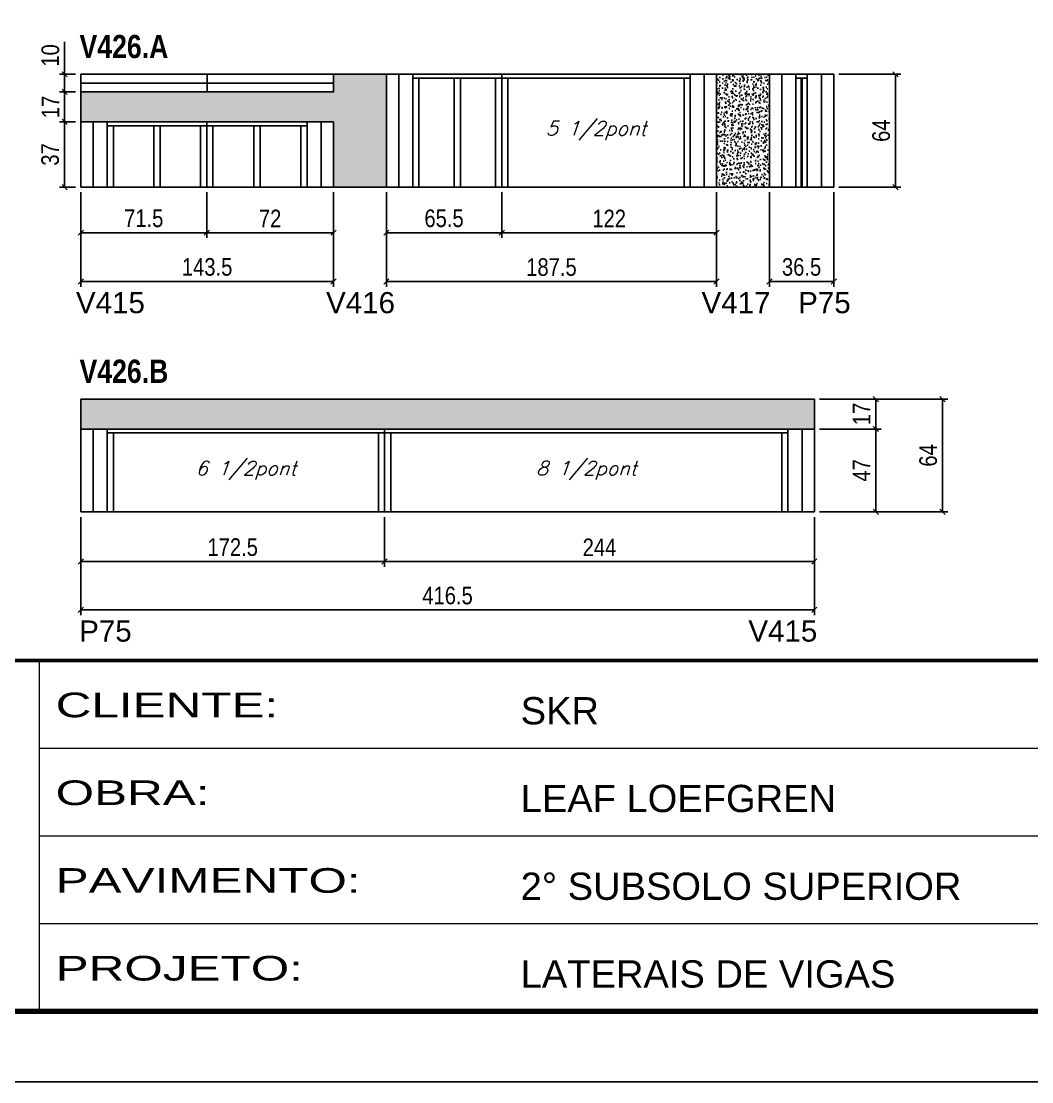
# Model space of a CAD drawing. Extents: x 3309 to 9590, y -2522 to 15424.
# Drawn here: x 6908 to 7482, y 7815 to 8417 of the extents above; entities that cross this region are included whole.
import ezdxf

# ---------------------------------------------------------------- set-up
doc = ezdxf.new("R2010")
doc.units = 0
doc.linetypes.add('CONTINUO', pattern=[0])
doc.linetypes.add('DASHED', pattern=[0.75, 0.5, -0.25])
for name, color, linetype in [('5', 5, 'Continuous'), ('COTA', 241, 'Continuous'), ('NOMENCLATURA', 7, 'Continuous'), ('Painéis', 200, 'Continuous'), ('SARR_2.2x10', 60, 'Continuous'), ('SARR_2.2x7', 40, 'Continuous'), ('SARR_3.5x7', 81, 'Continuous'), ('texto', 7, 'Continuous')]:
    doc.layers.add(name, color=color, linetype=linetype)
doc.layers.add('Folhas', color=255, linetype='Continuous', lineweight=9)
doc.layers.add('SARRAFO DE PRESSAO', color=251, linetype='DASHED', lineweight=9)
doc.layers.add('Laje_Perimetro', color=7, linetype='Continuous', plot=False)
doc.styles.add('ARIAL', font='arial.ttf')
doc.styles.add('COTA TECNICA', font='techl___.ttf', dxfattribs={"height": 10})
doc.styles.add('Romans', font='romans.shx')
doc.styles.get("Standard").update_dxf_attribs({"font": 'arial.ttf'})
doc.styles.add('TECNICA', font='techb___.ttf', dxfattribs={"height": 10})
doc.styles.add('Tecnologia', font='')
doc.styles.get('Tecnologia').set_extended_font_data('Forgotten Futurist')
doc.dimstyles.new('PAINEL', dxfattribs={"dimtxt": 10, "dimasz": 3, "dimexe": 3, "dimexo": 3, "dimgap": 3, "dimtad": 1, "dimdec": 1, "dimzin": 12, "dimdsep": 46, "dimtxsty": 'COTA TECNICA', "dimblk1": 'OBLIQUE', "dimblk2": 'OBLIQUE', "dimsah": 1, "dimcen": 0.9, "dimclrd": 4, "dimclre": 4, "dimclrt": 240, "dimadec": 1, "dimazin": 3, "dimtfac": 1, "dimtdec": 1, "dimtmove": 0, "dimatfit": 3, "dimfxl": 1, "dimtolj": 1, "dimtzin": 12, "dimarcsym": 0})

# ---------------------------------------------------------------- blocks, each defined once
blk = doc.blocks.new('9999999999')
at = {"color": 30, "linetype": 'CONTINUO'}
for p, q in [((98564.56, 34230.21), (98564.56, 34429.45)), ((98564.56, 34379.64), (99583.98, 34379.64)), ((98564.56, 34329.83), (99487.98, 34329.83)), ((98564.56, 34280.02), (99487.98, 34280.02))]:
    blk.add_line(p, q, dxfattribs=at)
at = {"color": 30, "linetype": 'CONTINUO', "const_width": 2}
blk.add_lwpolyline([(99583.98, 34230.21), (99583.98, 34414.45, 0.414214), (99568.98, 34429.45), (98228.98, 34429.45, 0.414214), (98213.98, 34414.45), (98213.98, 34245.21, 0.414214), (98228.98, 34230.21), (99583.98, 34230.21)], format="xyb", dxfattribs=at)
at = {"layer": 'Folhas'}
blk.add_lwpolyline([(98138.98, 34190.21), (99623.98, 34190.21), (99623.98, 35240.21), (98138.98, 35240.21)], close=True, dxfattribs=at)
at = {"layer": 'Folhas', "color": 30, "const_width": 3}
blk.add_lwpolyline([(98213.98, 34230.21), (99583.98, 34230.21), (99583.98, 35200.21), (98213.98, 35200.21)], close=True, dxfattribs=at)
at = {"color": 7, "linetype": 'Continuous', "ltscale": 5, "style": 'ARIAL'}
for s, height, p in [('SKR', 15.483, (98837.68, 34393.13)), ('LEAF LOEFGREN', 15.4829, (98837.68, 34343.32)), ('2° SUBSOLO SUPERIOR', 15.4829, (98837.68, 34293.51)), ('LATERAIS DE VIGAS', 15.4829, (98837.68, 34243.7))]:
    blk.add_text(s, height=height, dxfattribs=at).set_placement(p)
at = {"layer": 'Folhas', "color": 7, "style": 'Tecnologia', "width": 1.5}
for s, p in [('CLIENTE:', (98573.65, 34397.17)), ('OBRA:', (98573.65, 34347.31)), ('PAVIMENTO:', (98573.65, 34297.5)), ('PROJETO:', (98573.65, 34247.69))]:
    blk.add_text(s, height=14, dxfattribs=at).set_placement(p)
blk = doc.blocks.new('_Oblique')
at = {"color": 0, "linetype": 'ByBlock', "lineweight": -2}
blk.add_line((-0.5, -0.5), (0.5, 0.5), dxfattribs=at)
blk = doc.blocks.new('*D1445')
at = {"layer": 'COTA', "color": 4, "linetype": 'ByBlock', "lineweight": -2, "transparency": 16777216}
for p, q in [((7115.31, 8320), (7115.31, 8294.09)), ((7180.81, 8320), (7180.81, 8294.09)), ((7115.31, 8297.09), (7180.81, 8297.09))]:
    blk.add_line(p, q, dxfattribs=at)
at = {"layer": 'Defpoints', "color": 0, "linetype": 'ByBlock', "transparency": 16777216}
for p in [(7115.31, 8323), (7180.81, 8323), (7180.81, 8297.09)]:
    blk.add_point(p, dxfattribs=at)
at = {"layer": 'COTA', "color": 4, "linetype": 'ByBlock', "lineweight": -2, "transparency": 16777216, "xscale": 3, "yscale": 3, "zscale": 3, "rotation": 180}
blk.add_blockref('_Oblique', (7115.31, 8297.09), dxfattribs=at)
at = {"layer": 'COTA', "color": 4, "linetype": 'ByBlock', "lineweight": -2, "transparency": 16777216, "xscale": 3, "yscale": 3, "zscale": 3}
blk.add_blockref('_Oblique', (7180.81, 8297.09), dxfattribs=at)
at = {"layer": 'COTA', "color": 240, "linetype": 'ByBlock', "transparency": 16777216, "insert": (7148.06, 8305.2), "char_height": 10, "attachment_point": 5, "style": 'COTA TECNICA'}
blk.add_mtext('\\A1;65.5', dxfattribs=at)
blk = doc.blocks.new('*D1446')
at = {"layer": 'COTA', "color": 4, "linetype": 'ByBlock', "lineweight": -2, "transparency": 16777216}
for p, q in [((7180.81, 8320), (7180.81, 8294.09)), ((7302.81, 8320), (7302.81, 8294.09)), ((7180.81, 8297.09), (7302.81, 8297.09))]:
    blk.add_line(p, q, dxfattribs=at)
at = {"layer": 'Defpoints', "color": 0, "linetype": 'ByBlock', "transparency": 16777216}
for p in [(7180.81, 8323), (7302.81, 8323), (7302.81, 8297.09)]:
    blk.add_point(p, dxfattribs=at)
at = {"layer": 'COTA', "color": 4, "linetype": 'ByBlock', "lineweight": -2, "transparency": 16777216, "xscale": 3, "yscale": 3, "zscale": 3, "rotation": 180}
blk.add_blockref('_Oblique', (7180.81, 8297.09), dxfattribs=at)
at = {"layer": 'COTA', "color": 4, "linetype": 'ByBlock', "lineweight": -2, "transparency": 16777216, "xscale": 3, "yscale": 3, "zscale": 3}
blk.add_blockref('_Oblique', (7302.81, 8297.09), dxfattribs=at)
at = {"layer": 'COTA', "color": 240, "linetype": 'ByBlock', "transparency": 16777216, "insert": (7241.81, 8305.14), "char_height": 10, "attachment_point": 5, "style": 'COTA TECNICA'}
blk.add_mtext('\\A1;122', dxfattribs=at)
blk = doc.blocks.new('*D1449')
at = {"layer": 'COTA', "color": 4, "linetype": 'ByBlock', "lineweight": -2, "transparency": 16777216}
for p, q in [((7115.31, 8320), (7115.31, 8266.38)), ((7302.81, 8320), (7302.81, 8266.38)), ((7115.31, 8269.38), (7302.81, 8269.38))]:
    blk.add_line(p, q, dxfattribs=at)
at = {"layer": 'Defpoints', "color": 0, "linetype": 'ByBlock', "transparency": 16777216}
for p in [(7115.31, 8323), (7302.81, 8323), (7302.81, 8269.38)]:
    blk.add_point(p, dxfattribs=at)
at = {"layer": 'COTA', "color": 4, "linetype": 'ByBlock', "lineweight": -2, "transparency": 16777216, "xscale": 3, "yscale": 3, "zscale": 3, "rotation": 180}
blk.add_blockref('_Oblique', (7115.31, 8269.38), dxfattribs=at)
at = {"layer": 'COTA', "color": 4, "linetype": 'ByBlock', "lineweight": -2, "transparency": 16777216, "xscale": 3, "yscale": 3, "zscale": 3}
blk.add_blockref('_Oblique', (7302.81, 8269.38), dxfattribs=at)
at = {"layer": 'COTA', "color": 240, "linetype": 'ByBlock', "transparency": 16777216, "insert": (7209.06, 8277.51), "char_height": 10, "attachment_point": 5, "style": 'COTA TECNICA'}
blk.add_mtext('\\A1;187.5', dxfattribs=at)
blk = doc.blocks.new('*D1454')
at = {"layer": 'COTA', "color": 4, "linetype": 'ByBlock', "lineweight": -2, "transparency": 16777216}
for p, q in [((7332.81, 8320), (7332.81, 8266.38)), ((7369.31, 8320), (7369.31, 8266.38)), ((7332.81, 8269.38), (7369.31, 8269.38))]:
    blk.add_line(p, q, dxfattribs=at)
at = {"layer": 'Defpoints', "color": 0, "linetype": 'ByBlock', "transparency": 16777216}
for p in [(7332.81, 8323), (7369.31, 8323), (7369.31, 8269.38)]:
    blk.add_point(p, dxfattribs=at)
at = {"layer": 'COTA', "color": 4, "linetype": 'ByBlock', "lineweight": -2, "transparency": 16777216, "xscale": 3, "yscale": 3, "zscale": 3, "rotation": 180}
blk.add_blockref('_Oblique', (7332.81, 8269.38), dxfattribs=at)
at = {"layer": 'COTA', "color": 4, "linetype": 'ByBlock', "lineweight": -2, "transparency": 16777216, "xscale": 3, "yscale": 3, "zscale": 3}
blk.add_blockref('_Oblique', (7369.31, 8269.38), dxfattribs=at)
at = {"layer": 'COTA', "color": 240, "linetype": 'ByBlock', "transparency": 16777216, "insert": (7351.06, 8277.6), "char_height": 10, "attachment_point": 5, "style": 'COTA TECNICA'}
blk.add_mtext('\\A1;36.5', dxfattribs=at)
blk = doc.blocks.new('*D1447')
at = {"layer": 'COTA', "color": 4, "linetype": 'ByBlock', "lineweight": -2, "transparency": 16777216}
for p, q in [((6941.81, 8320), (6941.81, 8294.09)), ((7013.31, 8320), (7013.31, 8294.09)), ((6941.81, 8297.09), (7013.31, 8297.09))]:
    blk.add_line(p, q, dxfattribs=at)
at = {"layer": 'Defpoints', "color": 0, "linetype": 'ByBlock', "transparency": 16777216}
for p in [(6941.81, 8323), (7013.31, 8323), (7013.31, 8297.09)]:
    blk.add_point(p, dxfattribs=at)
at = {"layer": 'COTA', "color": 4, "linetype": 'ByBlock', "lineweight": -2, "transparency": 16777216, "xscale": 3, "yscale": 3, "zscale": 3, "rotation": 180}
blk.add_blockref('_Oblique', (6941.81, 8297.09), dxfattribs=at)
at = {"layer": 'COTA', "color": 4, "linetype": 'ByBlock', "lineweight": -2, "transparency": 16777216, "xscale": 3, "yscale": 3, "zscale": 3}
blk.add_blockref('_Oblique', (7013.31, 8297.09), dxfattribs=at)
at = {"layer": 'COTA', "color": 240, "linetype": 'ByBlock', "transparency": 16777216, "insert": (6977.56, 8305.2), "char_height": 10, "attachment_point": 5, "style": 'COTA TECNICA'}
blk.add_mtext('\\A1;71.5', dxfattribs=at)
blk = doc.blocks.new('*D1448')
at = {"layer": 'COTA', "color": 4, "linetype": 'ByBlock', "lineweight": -2, "transparency": 16777216}
for p, q in [((7013.31, 8320), (7013.31, 8294.09)), ((7085.31, 8320), (7085.31, 8294.09)), ((7013.31, 8297.09), (7085.31, 8297.09))]:
    blk.add_line(p, q, dxfattribs=at)
at = {"layer": 'Defpoints', "color": 0, "linetype": 'ByBlock', "transparency": 16777216}
for p in [(7013.31, 8323), (7085.31, 8323), (7085.31, 8297.09)]:
    blk.add_point(p, dxfattribs=at)
at = {"layer": 'COTA', "color": 4, "linetype": 'ByBlock', "lineweight": -2, "transparency": 16777216, "xscale": 3, "yscale": 3, "zscale": 3, "rotation": 180}
blk.add_blockref('_Oblique', (7013.31, 8297.09), dxfattribs=at)
at = {"layer": 'COTA', "color": 4, "linetype": 'ByBlock', "lineweight": -2, "transparency": 16777216, "xscale": 3, "yscale": 3, "zscale": 3}
blk.add_blockref('_Oblique', (7085.31, 8297.09), dxfattribs=at)
at = {"layer": 'COTA', "color": 240, "linetype": 'ByBlock', "transparency": 16777216, "insert": (7049.31, 8305.16), "char_height": 10, "attachment_point": 5, "style": 'COTA TECNICA'}
blk.add_mtext('\\A1;72', dxfattribs=at)
blk = doc.blocks.new('*D1453')
at = {"layer": 'COTA', "color": 4, "linetype": 'ByBlock', "lineweight": -2, "transparency": 16777216}
for p, q in [((6941.81, 8320), (6941.81, 8266.38)), ((7085.31, 8320), (7085.31, 8266.38)), ((6941.81, 8269.38), (7085.31, 8269.38))]:
    blk.add_line(p, q, dxfattribs=at)
at = {"layer": 'Defpoints', "color": 0, "linetype": 'ByBlock', "transparency": 16777216}
for p in [(6941.81, 8323), (7085.31, 8323), (7085.31, 8269.38)]:
    blk.add_point(p, dxfattribs=at)
at = {"layer": 'COTA', "color": 4, "linetype": 'ByBlock', "lineweight": -2, "transparency": 16777216, "xscale": 3, "yscale": 3, "zscale": 3, "rotation": 180}
blk.add_blockref('_Oblique', (6941.81, 8269.38), dxfattribs=at)
at = {"layer": 'COTA', "color": 4, "linetype": 'ByBlock', "lineweight": -2, "transparency": 16777216, "xscale": 3, "yscale": 3, "zscale": 3}
blk.add_blockref('_Oblique', (7085.31, 8269.38), dxfattribs=at)
at = {"layer": 'COTA', "color": 240, "linetype": 'ByBlock', "transparency": 16777216, "insert": (7013.56, 8277.6), "char_height": 10, "attachment_point": 5, "style": 'COTA TECNICA'}
blk.add_mtext('\\A1;143.5', dxfattribs=at)
blk = doc.blocks.new('*D1450')
at = {"layer": 'COTA', "color": 4, "lineweight": -2, "transparency": 16777216}
for p, q in [((6938.81, 8360), (6929.66, 8360)), ((6932.66, 8360), (6932.66, 8323)), ((6938.81, 8323), (6929.66, 8323))]:
    blk.add_line(p, q, dxfattribs=at)
at = {"layer": 'Defpoints', "color": 0, "transparency": 16777216}
for p in [(6941.81, 8360, 0), (6932.66, 8323), (6941.81, 8323, 0)]:
    blk.add_point(p, dxfattribs=at)
at = {"layer": 'COTA', "color": 4, "lineweight": -2, "transparency": 16777216, "xscale": 3, "yscale": 3, "zscale": 3}
for p, rotation in [((6932.66, 8360), 90), ((6932.66, 8323), 270)]:
    blk.add_blockref('_Oblique', p, dxfattribs=dict(at, rotation=rotation))
at = {"layer": 'COTA', "color": 240, "transparency": 16777216, "insert": (6924.44, 8341.5), "char_height": 10, "attachment_point": 5, "rotation": 90, "style": 'COTA TECNICA'}
blk.add_mtext('\\A1;37', dxfattribs=at)
blk = doc.blocks.new('*D1451')
at = {"layer": 'COTA', "color": 4, "lineweight": -2, "transparency": 16777216}
for p, q in [((6938.81, 8377), (6929.66, 8377)), ((6932.66, 8360), (6932.66, 8377)), ((6938.81, 8360), (6929.66, 8360))]:
    blk.add_line(p, q, dxfattribs=at)
at = {"layer": 'Defpoints', "color": 0, "transparency": 16777216}
for p in [(6932.66, 8377), (6941.81, 8377, 0), (6941.81, 8360, 0)]:
    blk.add_point(p, dxfattribs=at)
at = {"layer": 'COTA', "color": 4, "lineweight": -2, "transparency": 16777216, "xscale": 3, "yscale": 3, "zscale": 3}
for p, rotation in [((6932.66, 8377), 90), ((6932.66, 8360), 270)]:
    blk.add_blockref('_Oblique', p, dxfattribs=dict(at, rotation=rotation))
at = {"layer": 'COTA', "color": 240, "transparency": 16777216, "insert": (6924.59, 8368.5), "char_height": 10, "attachment_point": 5, "rotation": 90, "style": 'COTA TECNICA'}
blk.add_mtext('\\A1;17', dxfattribs=at)
blk = doc.blocks.new('*D1452')
at = {"layer": 'COTA', "color": 4, "lineweight": -2, "transparency": 16777216}
for p, q in [((6932.66, 8387), (6932.66, 8405.43)), ((6938.81, 8387), (6929.66, 8387)), ((6932.66, 8377), (6932.66, 8387)), ((6938.81, 8377), (6929.66, 8377))]:
    blk.add_line(p, q, dxfattribs=at)
at = {"layer": 'Defpoints', "color": 0, "transparency": 16777216}
for p in [(6932.66, 8387), (6941.81, 8387, 0), (6941.81, 8377, 0)]:
    blk.add_point(p, dxfattribs=at)
at = {"layer": 'COTA', "color": 4, "lineweight": -2, "transparency": 16777216, "xscale": 3, "yscale": 3, "zscale": 3}
for p, rotation in [((6932.66, 8387), 90), ((6932.66, 8377), 270)]:
    blk.add_blockref('_Oblique', p, dxfattribs=dict(at, rotation=rotation))
at = {"layer": 'COTA', "color": 240, "transparency": 16777216, "insert": (6924.56, 8397.72), "char_height": 10, "attachment_point": 5, "rotation": 90, "style": 'COTA TECNICA'}
blk.add_mtext('\\A1;10', dxfattribs=at)
blk = doc.blocks.new('*D1455')
at = {"layer": 'COTA', "color": 4, "lineweight": -2, "transparency": 16777216}
for p, q in [((7372.31, 8387), (7407.38, 8387)), ((7404.38, 8387), (7404.38, 8323)), ((7372.31, 8323), (7407.38, 8323))]:
    blk.add_line(p, q, dxfattribs=at)
at = {"layer": 'Defpoints', "color": 0, "transparency": 16777216}
for p in [(7369.31, 8387, 0), (7369.31, 8323, 0), (7404.38, 8323)]:
    blk.add_point(p, dxfattribs=at)
at = {"layer": 'COTA', "color": 4, "lineweight": -2, "transparency": 16777216, "xscale": 3, "yscale": 3, "zscale": 3}
for p, rotation in [((7404.38, 8387), 90), ((7404.38, 8323), 270)]:
    blk.add_blockref('_Oblique', p, dxfattribs=dict(at, rotation=rotation))
at = {"layer": 'COTA', "color": 240, "transparency": 16777216, "insert": (7396.28, 8355), "char_height": 10, "attachment_point": 5, "rotation": 90, "style": 'COTA TECNICA'}
blk.add_mtext('\\A1;64', dxfattribs=at)
blk = doc.blocks.new('*D1457')
at = {"layer": 'COTA', "color": 4, "lineweight": -2, "transparency": 16777216}
for p, q in [((6941.81, 8135.62), (6941.81, 8107.38)), ((7114.31, 8135.62), (7114.31, 8107.38)), ((6941.81, 8110.38), (7114.31, 8110.38))]:
    blk.add_line(p, q, dxfattribs=at)
at = {"layer": 'Defpoints', "color": 0, "transparency": 16777216}
for p in [(6941.81, 8138.62, 0), (7114.31, 8138.62, 0), (7114.31, 8110.38)]:
    blk.add_point(p, dxfattribs=at)
at = {"layer": 'COTA', "color": 4, "lineweight": -2, "transparency": 16777216, "xscale": 3, "yscale": 3, "zscale": 3, "rotation": 180}
blk.add_blockref('_Oblique', (6941.81, 8110.38), dxfattribs=at)
at = {"layer": 'COTA', "color": 4, "lineweight": -2, "transparency": 16777216, "xscale": 3, "yscale": 3, "zscale": 3}
blk.add_blockref('_Oblique', (7114.31, 8110.38), dxfattribs=at)
at = {"layer": 'COTA', "color": 240, "transparency": 16777216, "insert": (7028.06, 8118.49), "char_height": 10, "attachment_point": 5, "style": 'COTA TECNICA'}
blk.add_mtext('\\A1;172.5', dxfattribs=at)
blk = doc.blocks.new('*D1458')
at = {"layer": 'COTA', "color": 4, "lineweight": -2, "transparency": 16777216}
for p, q in [((7114.31, 8135.62), (7114.31, 8107.38)), ((7358.31, 8135.62), (7358.31, 8107.38)), ((7114.31, 8110.38), (7358.31, 8110.38))]:
    blk.add_line(p, q, dxfattribs=at)
at = {"layer": 'Defpoints', "color": 0, "transparency": 16777216}
for p in [(7114.31, 8138.62, 0), (7358.31, 8138.62, 0), (7358.31, 8110.38)]:
    blk.add_point(p, dxfattribs=at)
at = {"layer": 'COTA', "color": 4, "lineweight": -2, "transparency": 16777216, "xscale": 3, "yscale": 3, "zscale": 3, "rotation": 180}
blk.add_blockref('_Oblique', (7114.31, 8110.38), dxfattribs=at)
at = {"layer": 'COTA', "color": 4, "lineweight": -2, "transparency": 16777216, "xscale": 3, "yscale": 3, "zscale": 3}
blk.add_blockref('_Oblique', (7358.31, 8110.38), dxfattribs=at)
at = {"layer": 'COTA', "color": 240, "transparency": 16777216, "insert": (7236.31, 8118.45), "char_height": 10, "attachment_point": 5, "style": 'COTA TECNICA'}
blk.add_mtext('\\A1;244', dxfattribs=at)
blk = doc.blocks.new('*D1456')
at = {"layer": 'COTA', "color": 4, "lineweight": -2, "transparency": 16777216}
for p, q in [((6941.81, 8135.62), (6941.81, 8079.91)), ((7358.31, 8135.62), (7358.31, 8079.91)), ((6941.81, 8082.91), (7358.31, 8082.91))]:
    blk.add_line(p, q, dxfattribs=at)
at = {"layer": 'Defpoints', "color": 0, "transparency": 16777216}
for p in [(6941.81, 8138.62), (7358.31, 8138.62, 0), (7358.31, 8082.91)]:
    blk.add_point(p, dxfattribs=at)
at = {"layer": 'COTA', "color": 4, "lineweight": -2, "transparency": 16777216, "xscale": 3, "yscale": 3, "zscale": 3, "rotation": 180}
blk.add_blockref('_Oblique', (6941.81, 8082.91), dxfattribs=at)
at = {"layer": 'COTA', "color": 4, "lineweight": -2, "transparency": 16777216, "xscale": 3, "yscale": 3, "zscale": 3}
blk.add_blockref('_Oblique', (7358.31, 8082.91), dxfattribs=at)
at = {"layer": 'COTA', "color": 240, "transparency": 16777216, "insert": (7150.06, 8091.02), "char_height": 10, "attachment_point": 5, "style": 'COTA TECNICA'}
blk.add_mtext('\\A1;416.5', dxfattribs=at)
blk = doc.blocks.new('*D1459')
at = {"layer": 'COTA', "color": 4, "lineweight": -2, "transparency": 16777216}
for p, q in [((7361.31, 8185.62), (7396.24, 8185.62)), ((7393.24, 8185.62), (7393.24, 8138.62)), ((7361.31, 8138.62), (7396.24, 8138.62))]:
    blk.add_line(p, q, dxfattribs=at)
at = {"layer": 'Defpoints', "color": 0, "transparency": 16777216}
for p in [(7358.31, 8185.62, 0), (7358.31, 8138.62, 0), (7393.24, 8138.62)]:
    blk.add_point(p, dxfattribs=at)
at = {"layer": 'COTA', "color": 4, "lineweight": -2, "transparency": 16777216, "xscale": 3, "yscale": 3, "zscale": 3}
for p, rotation in [((7393.24, 8185.62), 90), ((7393.24, 8138.62), 270)]:
    blk.add_blockref('_Oblique', p, dxfattribs=dict(at, rotation=rotation))
at = {"layer": 'COTA', "color": 240, "transparency": 16777216, "insert": (7385.16, 8162.12), "char_height": 10, "attachment_point": 5, "rotation": 90, "style": 'COTA TECNICA'}
blk.add_mtext('\\A1;47', dxfattribs=at)
blk = doc.blocks.new('*D1460')
at = {"layer": 'COTA', "color": 4, "lineweight": -2, "transparency": 16777216}
for p, q in [((7361.31, 8202.62), (7396.24, 8202.62)), ((7393.24, 8185.62), (7393.24, 8202.62)), ((7361.31, 8185.62), (7396.24, 8185.62))]:
    blk.add_line(p, q, dxfattribs=at)
at = {"layer": 'Defpoints', "color": 0, "transparency": 16777216}
for p in [(7358.31, 8202.62, 0), (7393.24, 8202.62), (7358.31, 8185.62, 0)]:
    blk.add_point(p, dxfattribs=at)
at = {"layer": 'COTA', "color": 4, "lineweight": -2, "transparency": 16777216, "xscale": 3, "yscale": 3, "zscale": 3}
for p, rotation in [((7393.24, 8202.62), 90), ((7393.24, 8185.62), 270)]:
    blk.add_blockref('_Oblique', p, dxfattribs=dict(at, rotation=rotation))
at = {"layer": 'COTA', "color": 240, "transparency": 16777216, "insert": (7385.16, 8194.12), "char_height": 10, "attachment_point": 5, "rotation": 90, "style": 'COTA TECNICA'}
blk.add_mtext('\\A1;17', dxfattribs=at)
blk = doc.blocks.new('*D1461')
at = {"layer": 'COTA', "color": 4, "lineweight": -2, "transparency": 16777216}
for p, q in [((7361.31, 8202.62), (7434.08, 8202.62)), ((7431.08, 8138.62), (7431.08, 8202.62)), ((7361.31, 8138.62), (7434.08, 8138.62))]:
    blk.add_line(p, q, dxfattribs=at)
at = {"layer": 'Defpoints', "color": 0, "transparency": 16777216}
for p in [(7358.31, 8202.62, 0), (7431.08, 8202.62), (7358.31, 8138.62, 0)]:
    blk.add_point(p, dxfattribs=at)
at = {"layer": 'COTA', "color": 4, "lineweight": -2, "transparency": 16777216, "xscale": 3, "yscale": 3, "zscale": 3}
for p, rotation in [((7431.08, 8202.62), 90), ((7431.08, 8138.62), 270)]:
    blk.add_blockref('_Oblique', p, dxfattribs=dict(at, rotation=rotation))
at = {"layer": 'COTA', "color": 240, "transparency": 16777216, "insert": (7422.98, 8170.62), "char_height": 10, "attachment_point": 5, "rotation": 90, "style": 'COTA TECNICA'}
blk.add_mtext('\\A1;64', dxfattribs=at)

msp = doc.modelspace()

# ---------------------------------------------------------------- hatches: boundary and pattern name
at = {"layer": 'COTA'}
h = msp.add_hatch(dxfattribs=at)
h.set_pattern_fill('AR-CONC', color=256, scale=0.03)
h.set_pattern_definition([(50, (0, -166.1398), (5.46554, -0.4781726), [0.5715, -6.2865]), (355, (0, -166.14), (-1.0573026, 5.7317054), [0.4572, -5.0292175]), (100.451445, (0.4555, -166.1796), (4.4082374, 5.2535326), [0.4857003, -5.3427073]), (46.1842, (0, -164.616), (8.1323712, -1.26127), [0.85725, -9.42975]), (96.63556, (0.678, -164.721), (7.122124, 7.422784), [0.728551, -8.014068]), (351.18415, (0, -164.616), (7.122124, 7.422784), [0.685799, -7.543792]), (21, (0.762, -164.9968), (4.5484317, -3.067956), [0.5715, -6.2865]), (326, (0.762, -164.997), (1.8540609, 5.525639), [0.4572, -5.0292]), (71.451445, (1.141, -165.2524), (6.4024926, 2.457683), [0.4857003, -5.342698]), (37.5, (0, -166.1398), (0.0926581, 2.53665117), [0, -4.96824, 0, -5.1054, 0, -5.04825]), (7.5, (0, -166.1398), (2.0045899, 3.00541724), [0, -2.91084, 0, -4.85394, 0, -1.92405]), (327.5, (-1.6993, -166.1398), (4.06771786, -0.17186232), [0, -1.905, 0, -5.9436, 0, -7.8867]), (317.5, (-2.4613, -166.1398), (4.4438754, 0.7627947), [0, -2.4765, 0, -3.94716, 0, -5.6007])])
h.paths.add_polyline_path([(7115.31, 8387), (7085.31, 8387), (7085.31, 8377), (6941.81, 8377), (6941.81, 8360), (7085.31, 8360), (7085.31, 8323), (7115.31, 8323)])
h = msp.add_hatch(dxfattribs=at)
h.set_pattern_fill('AR-CONC', color=256, scale=0.03)
h.set_pattern_definition([(50, (-128.5, -166.1398), (5.46554, -0.4781726), [0.5715, -6.2865]), (355, (-128.5, -166.14), (-1.0573026, 5.7317054), [0.4572, -5.0292175]), (100.451445, (-128.0445, -166.1796), (4.4082374, 5.2535326), [0.4857003, -5.3427073]), (46.1842, (-128.5, -164.616), (8.1323712, -1.26127), [0.85725, -9.42975]), (96.63556, (-127.822, -164.721), (7.122124, 7.422784), [0.7285507, -8.014068]), (351.18415, (-128.5, -164.616), (7.122124, 7.422784), [0.685799, -7.543792]), (21, (-127.738, -164.9968), (4.5484317, -3.067956), [0.5715, -6.2865]), (326, (-127.738, -164.997), (1.8540609, 5.525639), [0.4572, -5.0292]), (71.451445, (-127.359, -165.2524), (6.4024926, 2.457683), [0.4857003, -5.342698]), (37.5, (-128.5, -166.1398), (0.0926581, 2.53665117), [0, -4.96824, 0, -5.1054, 0, -5.04825]), (7.5, (-128.5, -166.1398), (2.0045899, 3.00541724), [0, -2.91084, 0, -4.85394, 0, -1.92405]), (327.5, (-130.1993, -166.1398), (4.06771786, -0.17186232), [0, -1.905, 0, -5.9436, 0, -7.8867]), (317.5, (-130.9613, -166.1398), (4.4438754, 0.7627947), [0, -2.4765, 0, -3.94716, 0, -5.6007])])
h.paths.add_polyline_path([(7332.81, 8387), (7302.81, 8387), (7302.81, 8323), (7332.81, 8323)])
h = msp.add_hatch(dxfattribs=at)
h.set_pattern_fill('AR-CONC', color=256, scale=0.03)
h.paths.add_polyline_path([(6941.81, 8202.62), (6941.81, 8185.62), (7358.31, 8185.62), (7358.31, 8202.62)])

# ---------------------------------------------------------------- linework, layer by layer
for p, q in [((7085.31, 8387, 0), (7115.31, 8387, 0)), ((7302.81, 8387, 0), (7332.81, 8387, 0)), ((6941.81, 8360, 0), (6941.81, 8377, 0)), ((7085.31, 8323, 0), (7115.31, 8323, 0)), ((7302.81, 8323, 0), (7332.81, 8323, 0)), ((6941.81, 8185.62, 0), (6941.81, 8202.62, 0)), ((6941.81, 8202.62, 0), (7358.31, 8202.62, 0)), ((7358.31, 8185.62, 0), (7358.31, 8202.62, 0))]:
    msp.add_line(p, q, dxfattribs=at)
at = {"layer": 'Laje_Perimetro'}
msp.add_lwpolyline([(7977.87, 8864.98), (6492.87, 8864.98), (6492.87, 7814.98), (7977.87, 7814.98)], close=True, dxfattribs=at)
at = {"layer": 'Painéis', "linetype": 'ByBlock'}
for p, q in [((7013.56, 8377, 0), (7013.56, 8387, 0)), ((7115.31, 8387, 0), (7302.81, 8387, 0)), ((7115.31, 8323, 0), (7115.31, 8387, 0)), ((7180.81, 8323, 0), (7180.81, 8387, 0)), ((7302.81, 8323, 0), (7302.81, 8387, 0)), ((7332.81, 8387, 0), (7369.31, 8387, 0)), ((7332.81, 8323, 0), (7332.81, 8387, 0)), ((7369.31, 8323, 0), (7369.31, 8387, 0)), ((6941.81, 8360, 0), (7085.31, 8360, 0)), ((6941.81, 8323, 0), (6941.81, 8360, 0)), ((7013.31, 8323, 0), (7013.31, 8360, 0)), ((7085.31, 8323, 0), (7085.31, 8360, 0)), ((6941.81, 8323, 0), (7085.31, 8323, 0)), ((7115.31, 8323, 0), (7302.81, 8323, 0)), ((7332.81, 8323, 0), (7369.31, 8323, 0)), ((6941.81, 8138.62, 0), (6941.81, 8185.62, 0)), ((6941.81, 8185.62, 0), (7358.31, 8185.62, 0)), ((7114.31, 8185.62, 0), (7114.31, 8138.62, 0)), ((7358.31, 8185.62, 0), (7358.31, 8138.62, 0)), ((6941.81, 8138.62, 0), (7358.31, 8138.62, 0))]:
    msp.add_line(p, q, dxfattribs=at)
at = {"layer": 'Painéis', "linetype": 'ByBlock', "elevation": 0}
msp.add_lwpolyline([(6941.81, 8377), (7085.31, 8377), (7085.31, 8387), (6941.81, 8387)], close=True, dxfattribs=at)
at = {"layer": 'SARR_2.2x10'}
for p, q in [((7013.56, 8382, 0), (6941.81, 8382, 0)), ((7085.31, 8382, 0), (7013.56, 8382, 0))]:
    msp.add_line(p, q, dxfattribs=at)
at = {"layer": 'SARR_2.2x7', "linetype": 'Continuous'}
for p, q in [((7122.31, 8323, 0), (7122.31, 8387, 0)), ((7130.31, 8384.8, 0), (7180.81, 8384.8, 0)), ((7180.81, 8384.8, 0), (7287.81, 8384.8, 0)), ((7295.81, 8323, 0), (7295.81, 8387, 0)), ((7339.81, 8323, 0), (7339.81, 8387, 0)), ((7347.81, 8384.8, 0), (7354.31, 8384.8, 0)), ((7362.31, 8323, 0), (7362.31, 8387, 0)), ((6948.81, 8323, 0), (6948.81, 8360, 0)), ((7078.31, 8323, 0), (7078.31, 8360, 0)), ((6956.81, 8357.8, 0), (7013.31, 8357.8, 0)), ((7013.31, 8357.8, 0), (7070.31, 8357.8, 0)), ((6948.81, 8138.62, 0), (6948.81, 8185.62, 0)), ((7351.31, 8138.62, 0), (7351.31, 8185.62, 0)), ((7114.31, 8183.42, 0), (6956.81, 8183.42, 0)), ((7114.31, 8183.42, 0), (7343.31, 8183.42, 0))]:
    msp.add_line(p, q, dxfattribs=at)
at = {"layer": 'SARR_3.5x7'}
for p, q in [((7130.31, 8387, 0), (7130.31, 8323, 0)), ((7133.81, 8384.8, 0), (7133.81, 8323, 0)), ((7153.82, 8384.8, 0), (7153.82, 8323, 0)), ((7157.32, 8384.8, 0), (7157.32, 8323, 0)), ((7177.31, 8384.8, 0), (7177.31, 8323, 0)), ((7180.81, 8384.8, 0), (7180.81, 8323, 0)), ((7184.31, 8384.8, 0), (7184.31, 8323, 0)), ((7284.31, 8384.8, 0), (7284.31, 8323, 0)), ((7287.81, 8387, 0), (7287.81, 8323, 0)), ((7347.81, 8387, 0), (7347.81, 8323, 0)), ((7350.81, 8384.8, 0), (7350.81, 8323, 0)), ((7351.31, 8384.8, 0), (7351.31, 8323, 0)), ((7354.31, 8387, 0), (7354.31, 8323, 0)), ((6956.81, 8360, 0), (6956.81, 8323, 0)), ((7070.31, 8360, 0), (7070.31, 8323, 0)), ((6960.31, 8357.8, 0), (6960.31, 8323, 0)), ((6983.38, 8357.8, 0), (6983.38, 8323, 0)), ((6986.88, 8357.8, 0), (6986.88, 8323, 0)), ((7009.81, 8357.8, 0), (7009.81, 8323, 0)), ((7016.81, 8357.8, 0), (7016.81, 8323, 0)), ((7040.13, 8357.8, 0), (7040.13, 8323, 0)), ((7043.63, 8357.8, 0), (7043.63, 8323, 0)), ((7066.81, 8357.8, 0), (7066.81, 8323, 0)), ((6956.81, 8185.62, 0), (6956.81, 8138.62, 0)), ((7343.31, 8185.62, 0), (7343.31, 8138.62, 0)), ((6960.31, 8183.42, 0), (6960.31, 8138.62, 0)), ((7110.81, 8183.42, 0), (7110.81, 8138.62, 0)), ((7117.81, 8183.42, 0), (7117.81, 8138.62, 0)), ((7339.81, 8183.42, 0), (7339.81, 8138.62, 0))]:
    msp.add_line(p, q, dxfattribs=at)

# ---------------------------------------------------------------- block references
at = {"layer": 'SARRAFO DE PRESSAO', "color": 6, "linetype": 'ByBlock'}
msp.add_blockref('9999999999', (-91646.11, -26375.22), dxfattribs=at)

# ---------------------------------------------------------------- texts
at = {"layer": '5', "linetype": 'Continuous'}
for s, rotation, p in [('V415', 359.99996, (6939.07, 8251.37, 0)), ('V416', 359.99996, (7081.08, 8251.37, 0)), ('V417', 0.00004, (7294.25, 8251.37, 0)), ('P75', 0.00004, (7349.11, 8251.37, 0)), ('P75', 0.00004, (6940.91, 8064.9)), ('V415', 359.99996, (7320.84, 8064.9))]:
    msp.add_text(s, height=12, rotation=rotation, dxfattribs=at).set_placement(p)
at = {"layer": 'NOMENCLATURA', "style": 'TECNICA'}
for s, p in [('V426.A', (6941.1, 8396.19, 0)), ('V426.B', (6941.1, 8211.8, 0))]:
    msp.add_text(s, height=13.2, dxfattribs=at).set_placement(p)
at = {"layer": 'texto', "color": 2, "char_height": 8, "attachment_point": 5, "style": 'Romans'}
for s, insert in [('{\\Q19;\\C256;5 1/2pont}', (7234.31, 8355, 0)), ('{\\Q19;\\C256;6 1/2pont}', (7035.56, 8162.12, 0)), ('{\\Q19;\\C256;8 1/2pont}', (7228.81, 8162.12, 0))]:
    msp.add_mtext(s, dxfattribs=dict(at, insert=insert))

# ---------------------------------------------------------------- dimensions: what is measured, and where the dimension line sits
at = {"layer": 'COTA'}
for base, p1, p2, picture, middle in [((6932.66, 8387), (6941.81, 8377, 0), (6941.81, 8387, 0), '*D1452', (6924.56, 8397.72)), ((7404.38, 8323), (7369.31, 8387, 0), (7369.31, 8323, 0), '*D1455', (7396.28, 8355)), ((6932.66, 8377), (6941.81, 8360, 0), (6941.81, 8377, 0), '*D1451', (6924.59, 8368.5)), ((6932.66, 8323), (6941.81, 8360, 0), (6941.81, 8323, 0), '*D1450', (6924.44, 8341.5)), ((7393.24, 8202.62), (7358.31, 8185.62, 0), (7358.31, 8202.62, 0), '*D1460', (7385.16, 8194.12)), ((7431.08, 8202.62), (7358.31, 8138.62, 0), (7358.31, 8202.62, 0), '*D1461', (7422.98, 8170.62)), ((7393.24, 8138.62), (7358.31, 8185.62, 0), (7358.31, 8138.62, 0), '*D1459', (7385.16, 8162.12))]:
    dim = msp.add_linear_dim(base=base, p1=p1, p2=p2, angle=90, dimstyle='PAINEL', dxfattribs=at)
    dim.commit()
    dim.dimension.update_dxf_attribs({"geometry": picture, "text_midpoint": middle})
at = {"layer": 'COTA', "linetype": 'ByBlock'}
for base, p1, p2, picture, middle in [((7013.31, 8297.09, 0), (6941.81, 8323, 0), (7013.31, 8323, 0), '*D1447', (6977.56, 8305.2, 0)), ((7085.31, 8269.38, 0), (6941.81, 8323, 0), (7085.31, 8323, 0), '*D1453', (7013.56, 8277.6, 0)), ((7180.81, 8297.09, 0), (7115.31, 8323, 0), (7180.81, 8323, 0), '*D1445', (7148.06, 8305.2, 0)), ((7302.81, 8269.38, 0), (7115.31, 8323, 0), (7302.81, 8323, 0), '*D1449', (7209.06, 8277.51, 0)), ((7369.31, 8269.38, 0), (7332.81, 8323, 0), (7369.31, 8323, 0), '*D1454', (7351.06, 8277.6, 0))]:
    dim = msp.add_linear_dim(base=base, p1=p1, p2=p2, angle=0, dimstyle='PAINEL', dxfattribs=at)
    dim.commit()
    dim.dimension.update_dxf_attribs({"geometry": picture, "text_midpoint": middle})
for base, p1, p2, picture, middle in [((7085.31, 8297.09, 0), (7013.31, 8323, 0), (7085.31, 8323, 0), '*D1448', (7049.31, 8305.16, 0)), ((7302.81, 8297.09, 0), (7180.81, 8323, 0), (7302.81, 8323, 0), '*D1446', (7241.81, 8305.14, 0))]:
    dim = msp.add_linear_dim(base=base, p1=p1, p2=p2, angle=0, dimstyle='PAINEL', override={"dimtmove": 1}, dxfattribs=at)
    dim.commit()
    dim.dimension.update_dxf_attribs({"geometry": picture, "text_midpoint": middle})
at = {"layer": 'COTA'}
for base, p1, p2, picture, middle in [((7114.31, 8110.38), (6941.81, 8138.62, 0), (7114.31, 8138.62, 0), '*D1457', (7028.06, 8118.49)), ((7358.31, 8082.91), (6941.81, 8138.62), (7358.31, 8138.62, 0), '*D1456', (7150.06, 8091.02))]:
    dim = msp.add_linear_dim(base=base, p1=p1, p2=p2, dimstyle='PAINEL', dxfattribs=at)
    dim.commit()
    dim.dimension.update_dxf_attribs({"geometry": picture, "text_midpoint": middle})
dim = msp.add_linear_dim(base=(7358.31, 8110.38), p1=(7114.31, 8138.62, 0), p2=(7358.31, 8138.62, 0), dimstyle='PAINEL', override={"dimtmove": 1}, dxfattribs=at)
dim.commit()
dim.dimension.update_dxf_attribs({"geometry": '*D1458', "text_midpoint": (7236.31, 8118.45)})

doc.saveas('drawing.dxf')
